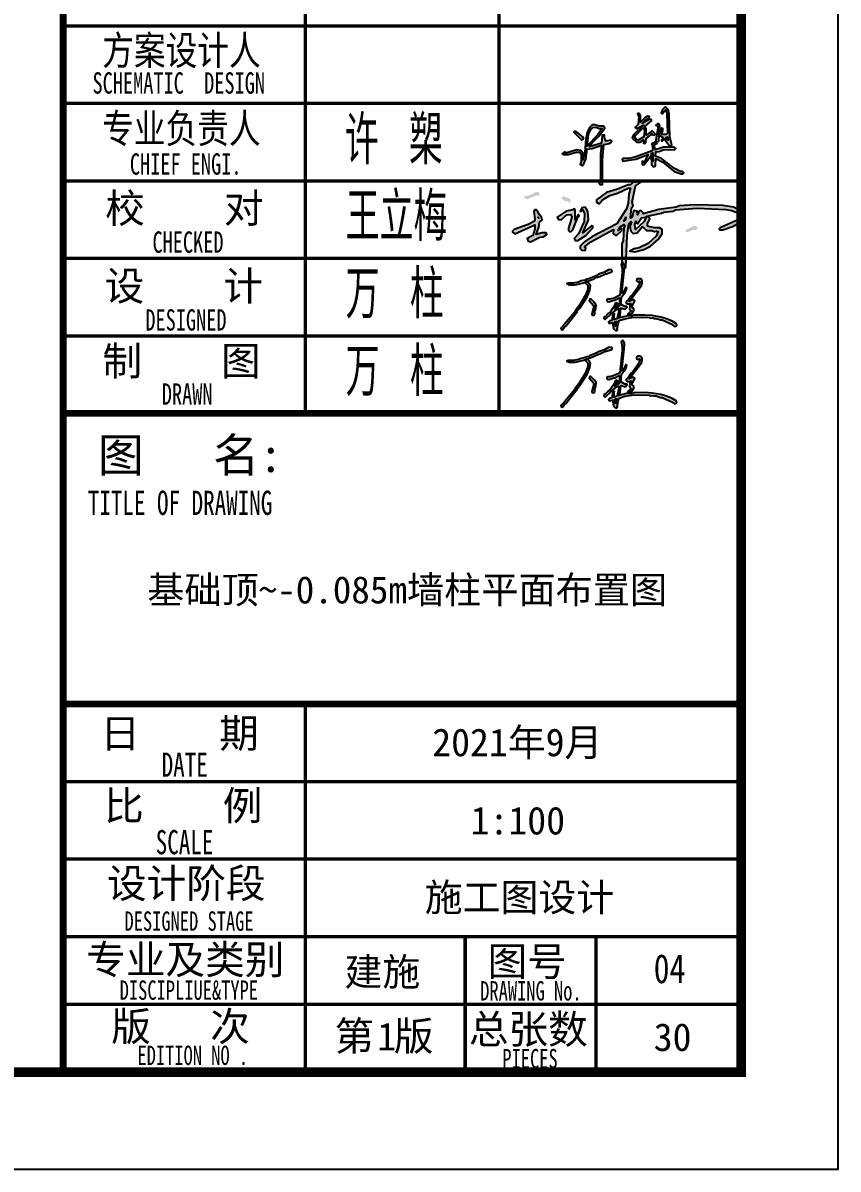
# Model space of a CAD drawing. Extents: x -1712635 to -854203, y -534641 to -21985.
# Drawn here: x -1300185 to -1291769, y -120393 to -108562 of the extents above; entities that cross this region are included whole.
import ezdxf
from ezdxf.enums import TextEntityAlignment as Align

# ---------------------------------------------------------------- set-up
doc = ezdxf.new("R2010")
doc.units = 0
doc.header["$LTSCALE"] = 1000
doc.layers.get('0').update_dxf_attribs({"linetype": 'CONTINUOUS'})
doc.layers.add('-TK', color=7, linetype='CONTINUOUS')
doc.layers.add('图签文字', color=4, linetype='CONTINUOUS')
for name, color, linetype, lineweight in [('可改文字', 6, 'CONTINUOUS', 18), ('图框', 9, 'CONTINUOUS', 18), ('图签', 147, 'CONTINUOUS', 18)]:
    doc.layers.add(name, color=color, linetype=linetype, lineweight=lineweight)
doc.styles.add('宋体', font='', dxfattribs={"height": 50})
doc.styles.add('建筑图签-1', font='simhei.ttf', dxfattribs={"width": 0.7})
doc.styles.add('建筑图签-2', font='TXT.shx', dxfattribs={"width": 0.5, "bigfont": 'HZTXT.shx'})
doc.styles.get('宋体').set_extended_font_data('SimSun')

# ---------------------------------------------------------------- blocks, each defined once
blk = doc.blocks.new('A$C6AF37BC7')
h = blk.add_hatch(color=256)
h.paths.add_polyline_path([(660, -48), (672, -48), (678, -96)], flags=16)
h.paths.add_polyline_path([(708, 144), (702, 150), (660, 126), (672, 66), (666, 36), (456, -42), (366, -60), (294, -60), (276, -72), (288, -96), (456, -72), (612, -11.99999999953434), (564, -102), (552, -114), (546, -96), (534, -102), (534, -138), (558, -144), (654, -18), (654, 6), (672, 12), (678, -30), (648, -30), (642, -54), (654, -84), (654, -138), (684, -168), (708, -156), (714, -60), (804, -107.9999999995343), (948, -227.9999999995343), (1038, -258), (1062, -258), (1074, -246), (1056, -227.9999999995343), (1032, -227.9999999995343), (954, -192), (786, -60), (708, -30), (714, 24), (756, 30), (816, 54), (954, 48), (972, 66), (948, 84), (810, 84), (702, 48), (690, 120), (726, 132), (720, 144)])
h.paths.add_polyline_path([(852, 216), (864, 216), (870, 174), (840, 198)], flags=16)
h.paths.add_polyline_path([(-312, 282), (-318, 288.0000000004657), (-336, 288.0000000004657), (-348, 276), (-246, 180), (-222, 192), (-222, 210)], flags=17)
h.paths.add_polyline_path([(546, 330), (552, 330), (564, 300), (558, 216), (486, 174), (462, 180), (438, 222)], flags=16)
h.paths.add_polyline_path([(-102, 342), (-48, 336), (-18, 324), (18, 324), (-36, 246), (-174, 96), (-156, 246), (-132, 306)], flags=16)
h.paths.add_polyline_path([(-66, 366), (-72, 372), (-108, 372), (-138, 342), (-168, 288.0000000004657), (-192, 192), (-204, 18), (-228, -77.99999999953434), (-228, 6), (-258, 42.00000000046566), (-306, 48), (-438, 12), (-456, 12), (-468, 24), (-498, 0), (-486, -11.99999999953434), (-420, -11.99999999953434), (-318, 18), (-270, 18), (-252, -6), (-252, -102), (-264, -138), (-240, -156), (-216, -132), (-192, -72), (-174, 60), (-108, 66), (12, 108), (0, 0), (0, -366), (-18, -342), (-24, -372), (-6, -396), (24, -396), (24, -77.99999999953434), (42, 120), (108, 132), (132, 144), (144, 162), (132, 174), (66, 162), (48, 210), (48, 240), (18, 240), (12, 138.0000000004657), (-144, 90), (-114, 138.0000000004657), (-24, 228), (54, 330), (36, 354.0000000004657), (-18, 354.0000000004657)])
h.paths.add_polyline_path([(756, 378), (750, 384), (732, 384), (714, 366), (732, 360), (738, 324), (714, 180), (714, 156), (726, 144), (750, 162), (762, 366)])
h.paths.add_polyline_path([(498, 516), (492, 522), (474, 516), (492, 474), (486, 378), (444, 336), (468, 324), (552, 366), (426, 246), (408, 210), (414, 192), (462, 150), (504, 150), (552, 180), (552, 138.0000000004657), (570, 132), (582, 150), (588, 198), (666, 258.0000000004657), (648, 246), (690, 240), (702, 258.0000000004657), (666, 294), (588, 240), (588, 324), (564, 348), (630, 402), (654, 426), (654, 438.0000000004657), (636, 444), (534, 390), (576, 432), (618, 456), (630, 480), (606, 486), (570, 462), (516, 408.0000000004657), (516, 492)])
h.paths.add_polyline_path([(846, 594), (840, 600), (828, 600), (798, 570.0000000004657), (780, 522), (792, 516), (840, 570.0000000004657), (852, 516), (864, 264), (840, 246), (792, 246), (786, 258.0000000004657), (804, 294), (804, 324), (786, 330), (756, 264), (756, 240), (810, 204.0000000004657), (786, 174), (792, 162), (822, 186), (888, 102), (900, 96), (918, 114), (894, 216), (882, 510), (870, 570.0000000004657)])
at = {"linetype": 'Continuous'}
for points in [[(846, 594), (840, 600), (828, 600), (798, 570.0000000004657), (780, 522), (792, 516), (840, 570.0000000004657), (852, 516), (864, 264), (840, 246), (792, 246), (786, 258.0000000004657), (804, 294), (804, 324), (786, 330), (756, 264), (756, 240), (810, 204.0000000004657), (786, 174), (792, 162), (822, 186), (888, 102), (900, 96), (918, 114), (894, 216), (882, 510), (870, 570.0000000004657), (846, 594)], [(498, 516), (492, 522), (474, 516), (492, 474), (486, 378), (444, 336), (468, 324), (552, 366), (426, 246), (408, 210), (414, 192), (462, 150), (504, 150), (552, 180), (552, 138.0000000004657), (570, 132), (582, 150), (588, 198), (666, 258.0000000004657), (648, 246), (690, 240), (702, 258.0000000004657), (666, 294), (588, 240), (588, 324), (564, 348), (630, 402), (654, 426), (654, 438.0000000004657), (636, 444), (534, 390), (576, 432), (618, 456), (630, 480), (606, 486), (570, 462), (516, 408.0000000004657), (516, 492), (498, 516)], [(-66, 366), (-72, 372), (-108, 372), (-138, 342), (-168, 288.0000000004657), (-192, 192), (-204, 18), (-228, -77.99999999953434), (-228, 6), (-258, 42.00000000046566), (-306, 48), (-438, 12), (-456, 12), (-468, 24), (-498, 0), (-486, -11.99999999953434), (-420, -11.99999999953434), (-318, 18), (-270, 18), (-252, -6), (-252, -102), (-264, -138), (-240, -156), (-216, -132), (-192, -72), (-174, 60), (-108, 66), (12, 108), (0, 0), (0, -366), (-18, -342), (-24, -372), (-6, -396), (24, -396), (24, -77.99999999953434), (42, 120), (108, 132), (132, 144), (144, 162), (132, 174), (66, 162), (48, 210), (48, 240), (18, 240), (12, 138.0000000004657), (-144, 90), (-114, 138.0000000004657), (-24, 228), (54, 330), (36, 354.0000000004657), (-18, 354.0000000004657), (-66, 366)], [(-102, 342), (-48, 336), (-18, 324), (18, 324), (-36, 246), (-174, 96), (-156, 246), (-132, 306), (-102, 342)], [(546, 330), (552, 330), (564, 300), (558, 216), (486, 174), (462, 180), (438, 222), (546, 330)], [(756, 378), (750, 384), (732, 384), (714, 366), (732, 360), (738, 324), (714, 180), (714, 156), (726, 144), (750, 162), (762, 366), (756, 378)], [(-312, 282), (-318, 288.0000000004657), (-336, 288.0000000004657), (-348, 276), (-246, 180), (-222, 192), (-222, 210), (-312, 282)], [(708, 144), (702, 150), (660, 126), (672, 66), (666, 36), (456, -42), (366, -60), (294, -60), (276, -72), (288, -96), (456, -72), (612, -11.99999999953434), (564, -102), (552, -114), (546, -96), (534, -102), (534, -138), (558, -144), (654, -18), (654, 6), (672, 12), (678, -30), (648, -30), (642, -54), (654, -84), (654, -138), (684, -168), (708, -156), (714, -60), (804, -107.9999999995343), (948, -227.9999999995343), (1038, -258), (1062, -258), (1074, -246), (1056, -227.9999999995343), (1032, -227.9999999995343), (954, -192), (786, -60), (708, -30), (714, 24), (756, 30), (816, 54), (954, 48), (972, 66), (948, 84), (810, 84), (702, 48), (690, 120), (726, 132), (720, 144), (708, 144)], [(852, 216), (864, 216), (870, 174), (840, 198), (852, 216)], [(660, -48), (672, -48), (678, -96), (660, -48)]]:
    blk.add_lwpolyline(points, dxfattribs=at)
blk = doc.blocks.new('A1')
at = {"linetype": 'Continuous'}
h = blk.add_hatch(color=0, dxfattribs=at)
h.paths.add_polyline_path([(82053.42717146059, 10194.80595655227), (82047.66717146081, 10200.5659565524), (82018.86717146006, 10189.04595655238), (81984.30717146047, 10189.04595655238), (81955.50717146066, 10160.24595655245), (81932.46717146062, 10160.24595655245), (81823.02717146021, 10114.16595655237), (81707.82717146096, 10079.60595655232), (81604.14717146032, 10004.72595655231), (81604.14717146032, 9981.685956552159), (81632.94717146014, 9964.405956552248), (81667.50717146066, 10004.72595655231), (81742.38717145962, 10050.80595655227), (81823.02717146021, 10073.84595655219), (81932.46717146062, 10125.68595655228), (81955.50717146066, 10125.68595655228), (81938.2271714604, 10062.32595655229), (81932.46717146062, 9970.16595655214), (81915.18717146036, 9912.565956552164), (81817.26717146044, 9757.045956552145), (81558.06717146025, 9624.565956552164), (81483.18717146036, 9572.72595655208), (81437.10717146029, 9526.645956552005), (81437.10717146029, 9503.605956551968), (81454.38717145962, 9486.32595655194), (81488.94717146014, 9480.56595655193), (81494.70717145992, 9509.365956551977), (81483.18717146036, 9520.88595655188), (81546.54717145977, 9572.72595655208), (81782.70717145992, 9699.445956552168), (81776.94717146014, 9659.125956552103), (81799.9871714611, 9641.845956552075), (81817.26717146044, 9641.845956552075), (81869.10717146029, 9687.92595655215), (81869.10717146029, 9705.205956552061), (81857.58717146073, 9710.965956552187), (81828.78717146092, 9687.92595655215), (81846.06717146025, 9722.48595655209), (81892.14717146032, 9751.285956552252), (81897.9071714601, 9739.765956552117), (81886.38717146055, 9710.965956552187), (81880.62717146077, 9584.245956552099), (81869.10717146029, 9549.685956551926), (81869.10717146029, 9307.765956551768), (81880.62717146077, 9296.245956551866), (81897.9071714601, 9296.245956551866), (81909.42717146059, 9307.765956551768), (81920.94717146014, 9636.085956552066), (81938.2271714604, 9757.045956552145), (81961.26717146044, 9780.085956552299), (81967.02717146021, 9774.325956552173), (81949.74717145995, 9728.245956552099), (81961.26717146044, 9682.16595655214), (81984.30717146047, 9659.125956552103), (82024.62717146077, 9664.885956552112), (82082.2271714604, 9728.245956552099), (82122.54717145977, 9687.92595655215), (82174.38717146055, 9687.92595655215), (82203.18717146036, 9676.405956552015), (82226.2271714604, 9682.16595655214), (82243.50717146066, 9676.405956552015), (82220.46717146062, 9630.325956552057), (82139.82717146096, 9555.445956552052), (82047.66717146081, 9509.365956551977), (81990.06717146025, 9497.845956552075), (81949.74717145995, 9474.805956552038), (82001.58717146073, 9469.045956552029), (82093.74717145995, 9492.08595655195), (82162.86717146006, 9526.645956552005), (82249.26717146044, 9601.52595655201), (82283.82717146096, 9659.125956552103), (82283.82717146096, 9699.445956552168), (82255.02717146021, 9716.72595655208), (82203.18717146036, 9716.72595655208), (82134.06717146025, 9734.005956551991), (82134.06717146025, 9757.045956552145), (82157.10717146029, 9808.885956552229), (82139.82717146096, 9831.92595655215), (82116.78717146092, 9820.405956552248), (82099.50717146066, 9780.085956552299), (82007.34717146051, 9699.445956552168), (82001.58717146073, 9751.285956552252), (82013.10717146029, 9785.845956552075), (82018.86717146006, 9762.805956552038), (82030.38717146055, 9757.045956552145), (82070.70717145992, 9820.405956552248), (82116.78717146092, 9826.165956552024), (82128.30717146047, 9837.685956552159), (82278.06717146025, 9866.485956552206), (82301.10717146122, 9878.005956552224), (82399.02717146021, 9889.525956552126), (82422.06717146025, 9901.045956552261), (82646.70717146085, 9918.325956552173), (82940.46717146155, 9906.805956552154), (83003.82717146096, 9895.285956552136), (83061.42717146152, 9872.245956552215), (83084.46717146155, 9849.205956552178), (83084.46717146155, 9826.165956552024), (83049.90717146103, 9791.605956552201), (82882.867171461, 9716.72595655208), (82871.34717146051, 9705.205956552061), (82877.10717146122, 9693.685956552043), (82911.66717146081, 9693.685956552043), (83021.10717146122, 9734.005956551991), (83090.22717146133, 9774.325956552173), (83124.78717146092, 9814.645956552005), (83130.5471714607, 9837.685956552159), (83119.02717146114, 9866.485956552206), (83090.22717146133, 9895.285956552136), (83021.10717146122, 9929.845956552192), (82911.66717146081, 9947.125956552103), (82617.90717146103, 9952.885956552229), (82462.38717146055, 9941.36595655221), (82427.82717146096, 9929.845956552192), (82249.26717146044, 9906.805956552154), (82087.9871714611, 9860.72595655208), (82087.9871714611, 9872.245956552215), (82064.94717146014, 9895.285956552136), (82041.9071714601, 9883.765956552117), (82030.38717146055, 9849.205956552178), (82024.62717146077, 9889.525956552126), (81995.82717146096, 9895.285956552136), (81984.30717146047, 9878.005956552224), (81978.54717145977, 9831.92595655215), (81955.50717146066, 9814.645956552005), (81967.02717146021, 9924.085956552182), (81984.30717146047, 9941.36595655221), (81972.78717146092, 9981.685956552159), (82007.34717146051, 10148.72595655243), (82059.18717146036, 10183.28595655225)])
h.paths.add_polyline_path([(81903.66717146081, 9820.405956552248), (81909.42717146059, 9826.165956552024), (81903.66717146081, 9797.365956552094), (81886.38717146055, 9785.845956552075)], flags=16)
h.paths.add_polyline_path([(81938.2271714604, 9469.045956552029), (81943.9871714611, 9474.805956552038), (81920.94717146014, 9474.805956552038), (81932.46717146062, 9463.285956551903)], flags=17)
h.paths.add_polyline_path([(82629.42717146152, 9734.005956551991), (82617.90717146103, 9739.765956552117), (82537.26717146044, 9699.445956552168), (82519.9871714611, 9676.405956552015), (82548.78717146092, 9670.645956552005), (82600.6271714617, 9693.685956552043), (82635.18717146036, 9693.685956552043), (82652.46717146062, 9716.72595655208)], flags=17)
h.paths.add_polyline_path([(81005.10717145936, 9820.405956552248), (81005.10717145936, 9826.165956552024), (81010.86717146006, 9814.645956552005)], flags=16)
h.paths.add_polyline_path([(80993.5871714598, 9895.285956552136), (80987.82717146003, 9901.045956552261), (80970.54717145977, 9901.045956552261), (80959.02717146021, 9883.765956552117), (80970.54717145977, 9808.885956552229), (80964.78717145999, 9785.845956552075), (80901.42717145965, 9751.285956552252), (80757.42717145965, 9699.445956552168), (80740.1471714594, 9682.16595655214), (80740.1471714594, 9670.645956552005), (80763.18717145943, 9653.36595655221), (80970.54717145977, 9745.525956552126), (80970.54717145977, 9705.205956552061), (80947.50717145973, 9636.085956552066), (80889.90717145917, 9607.285956552136), (80901.42717145965, 9578.485956551856), (80924.46717145969, 9572.72595655208), (81022.38717145962, 9618.805956552038), (81056.94717146014, 9624.565956552164), (81091.50717145973, 9647.605956551968), (81085.74717145995, 9664.885956552112), (81045.42717145965, 9664.885956552112), (80982.06717145932, 9647.605956551968), (81010.86717146006, 9722.48595655209), (81016.62717145984, 9774.325956552173), (81045.42717145965, 9797.365956552094), (81039.66717145988, 9826.165956552024), (81016.62717145984, 9849.205956552178)])
h.paths.add_polyline_path([(81385.26717146044, 9906.805956552154), (81379.50717146066, 9912.565956552164), (81362.22717145947, 9901.045956552261), (81293.10717145936, 9889.525956552126), (81200.94717146014, 9826.165956552024), (81212.46717146062, 9803.125956552103), (81241.26717146044, 9797.365956552094), (81281.5871714598, 9837.685956552159), (81304.62717145984, 9849.205956552178), (81339.18717146036, 9854.96595655207), (81350.70717145992, 9826.165956552024), (81316.14717146032, 9710.965956552187), (81316.14717146032, 9687.92595655215), (81327.66717146081, 9676.405956552015), (81344.94717146014, 9676.405956552015), (81362.22717145947, 9693.685956552043), (81414.06717146025, 9826.165956552024), (81425.5871714598, 9837.685956552159), (81419.82717146003, 9854.96595655207), (81385.26717146044, 9797.365956552094)])
h.paths.add_polyline_path([(81494.70717145992, 9924.085956552182), (81488.94717146014, 9929.845956552192), (81454.38717145962, 9924.085956552182), (81437.10717146029, 9889.525956552126), (81448.62717145984, 9883.765956552117), (81465.9071714601, 9901.045956552261), (81483.18717146036, 9860.72595655208), (81477.42717145965, 9780.085956552299), (81419.82717146003, 9653.36595655221), (81373.74717145995, 9607.285956552136), (81385.26717146044, 9584.245956552099), (81414.06717146025, 9584.245956552099), (81494.70717145992, 9636.085956552066), (81569.5871714598, 9716.72595655208), (81569.5871714598, 9734.005956551991), (81558.06717146025, 9739.765956552117), (81465.9071714601, 9664.885956552112), (81523.50717146066, 9797.365956552094), (81517.74717145995, 9883.765956552117)])
h.paths.add_polyline_path([(81275.82717146003, 10039.28595655214), (81270.06717146025, 10045.04595655226), (81247.02717146021, 10027.76595655235), (81247.02717146021, 10016.24595655221), (81275.82717146003, 9993.205956552294), (81310.38717145962, 9987.445956552285), (81333.42717145965, 9970.16595655214), (81339.18717146036, 10010.48595655221)])
h.paths.add_polyline_path([(81010.86717146006, 10079.60595655232), (81005.10717145936, 10085.36595655233), (80982.06717145932, 10085.36595655233), (80895.66717145988, 10045.04595655226), (80866.86717146006, 10045.04595655226), (80855.34717146051, 10027.76595655235), (80889.90717145917, 10010.48595655221), (80993.5871714598, 10050.80595655227), (81005.10717145936, 10045.04595655226), (81022.38717145962, 10056.5659565524)])
h = blk.add_hatch(color=256, dxfattribs=at)
h.paths.add_polyline_path([(81517.11580528785, 9155.161391416972), (81514.11580528785, 9158.161391416972), (81505.11580528785, 9158.161391416972), (81493.11580528785, 9143.161391416972), (81517.11580528785, 9119.161391416972), (81517.11580528785, 9083.161391416972), (81493.11580528785, 9020.161391416972), (81433.11580528785, 8921.161391416972), (81385.11580528785, 8858.161391416972), (81379.11580528785, 8843.161391416972), (81277.11580528785, 8720.161391416972), (81238.11580528785, 8681.161391416972), (81247.11580528785, 8663.161391416972), (81256.11580528785, 8663.161391416972), (81271.11580528785, 8687.161391416972), (81289.11580528785, 8702.161391416972), (81406.11580528785, 8849.161391416972), (81409.11580528785, 8861.161391416972), (81433.11580528785, 8888.161391416972), (81508.11580528785, 9005.161391416972), (81538.11580528785, 9074.161391416972), (81544.11580528785, 9116.161391416972), (81535.11580528785, 9140.161391416972)])
h.paths.add_polyline_path([(81760.11580528785, 9281.161391416972), (81757.11580528785, 9284.161391416972), (81730.11580528785, 9281.161391416972), (81688.11580528785, 9257.161391416972), (81628.11580528785, 9236.161391416972), (81604.11580528785, 9221.161391416972), (81532.11580528785, 9194.161391416972), (81526.11580528785, 9188.161391416972), (81505.11580528785, 9185.161391416972), (81490.11580528785, 9176.161391416972), (81448.11580528785, 9167.161391416972), (81421.11580528785, 9155.161391416972), (81364.11580528785, 9146.161391416972), (81313.11580528785, 9146.161391416972), (81298.11580528785, 9140.161391416972), (81322.11580528785, 9128.161391416972), (81385.11580528785, 9128.161391416972), (81475.11580528785, 9149.161391416972), (81505.11580528785, 9164.161391416972), (81523.11580528785, 9167.161391416972), (81583.11580528785, 9191.161391416972), (81601.11580528785, 9203.161391416972), (81640.11580528785, 9215.161391416972), (81697.11580528785, 9242.161391416972), (81709.11580528785, 9242.161391416972), (81763.11580528785, 9260.161391416972), (81769.11580528785, 9269.161391416972)])
h.paths.add_polyline_path([(81550.11580528785, 8978.161391416972), (81547.11580528785, 8981.161391416972), (81538.11580528785, 8981.161391416972), (81529.11580528785, 8966.161391416972), (81574.11580528785, 8915.161391416972), (81577.11580528785, 8903.161391416972), (81556.11580528785, 8828.161391416972), (81562.11580528785, 8816.161391416972), (81577.11580528785, 8813.161391416972), (81589.11580528785, 8828.161391416972), (81589.11580528785, 8855.161391416972), (81598.11580528785, 8876.161391416972), (81601.11580528785, 8918.161391416972), (81586.11580528785, 8945.161391416972)])
h.paths.add_polyline_path([(81883.11580528785, 9350.161391416972), (81880.11580528785, 9353.161391416972), (81874.11580528785, 9353.161391416972), (81862.11580528785, 9341.161391416972), (81871.11580528785, 9296.161391416972), (81871.11580528785, 9251.161391416972), (81847.11580528785, 9020.161391416972), (81787.11580528785, 8990.161391416972), (81745.11580528785, 8978.161391416972), (81721.11580528785, 8978.161391416972), (81712.11580528785, 8969.161391416972), (81715.11580528785, 8954.161391416972), (81733.11580528785, 8951.161391416972), (81784.11580528785, 8969.161391416972), (81796.11580528785, 8969.161391416972), (81841.11580528785, 8993.161391416972), (81844.11580528785, 8957.161391416972), (81838.11580528785, 8906.161391416972), (81808.11580528785, 8891.161391416972), (81796.11580528785, 8879.161391416972), (81823.11580528785, 8927.161391416972), (81823.11580528785, 8936.161391416972), (81817.11580528785, 8942.161391416972), (81799.11580528785, 8933.161391416972), (81784.11580528785, 8900.161391416972), (81742.11580528785, 8840.161391416972), (81727.11580528785, 8831.161391416972), (81694.11580528785, 8798.161391416972), (81685.11580528785, 8795.161391416972), (81682.11580528785, 8780.161391416972), (81694.11580528785, 8768.161391416972), (81760.11580528785, 8831.161391416972), (81817.11580528785, 8873.161391416972), (81832.11580528785, 8882.161391416972), (81835.11580528785, 8855.161391416972), (81823.11580528785, 8801.161391416972), (81823.11580528785, 8780.161391416972), (81793.11580528785, 8768.161391416972), (81787.11580528785, 8771.161391416972), (81787.11580528785, 8819.161391416972), (81793.11580528785, 8828.161391416972), (81781.11580528785, 8834.161391416972), (81775.11580528785, 8828.161391416972), (81769.11580528785, 8780.161391416972), (81772.11580528785, 8765.161391416972), (81739.11580528785, 8753.161391416972), (81730.11580528785, 8744.161391416972), (81736.11580528785, 8729.161391416972), (81772.11580528785, 8738.161391416972), (81781.11580528785, 8681.161391416972), (81787.11580528785, 8669.161391416972), (81805.11580528785, 8654.161391416972), (81823.11580528785, 8663.161391416972), (81820.11580528785, 8669.161391416972), (81829.11580528785, 8726.161391416972), (81841.11580528785, 8759.161391416972), (81898.11580528785, 8777.161391416972), (81970.11580528785, 8789.161391416972), (82117.11580528785, 8792.161391416972), (82153.11580528785, 8789.161391416972), (82168.11580528785, 8783.161391416972), (82189.11580528785, 8786.161391416972), (82198.11580528785, 8780.161391416972), (82222.11580528785, 8780.161391416972), (82267.11580528785, 8765.161391416972), (82285.11580528785, 8765.161391416972), (82390.11580528785, 8717.161391416972), (82411.11580528785, 8699.161391416972), (82426.11580528785, 8702.161391416972), (82435.11580528785, 8714.161391416972), (82429.11580528785, 8729.161391416972), (82387.11580528785, 8753.161391416972), (82327.11580528785, 8777.161391416972), (82270.11580528785, 8795.161391416972), (82180.11580528785, 8810.161391416972), (82105.11580528785, 8816.161391416972), (81994.11580528785, 8813.161391416972), (81970.11580528785, 8807.161391416972), (81916.11580528785, 8804.161391416972), (81841.11580528785, 8786.161391416972), (81850.11580528785, 8816.161391416972), (81856.11580528785, 8885.161391416972), (81865.11580528785, 8888.161391416972), (81901.11580528785, 8876.161391416972), (81922.11580528785, 8897.161391416972), (81916.11580528785, 8903.161391416972), (81898.11580528785, 8903.161391416972), (81871.11580528785, 8918.161391416972), (81859.11580528785, 8918.161391416972), (81862.11580528785, 8981.161391416972), (81868.11580528785, 9008.161391416972), (81901.11580528785, 9047.161391416972), (81913.11580528785, 9071.161391416972), (81919.11580528785, 9098.161391416972), (81907.11580528785, 9104.161391416972), (81883.11580528785, 9053.161391416972), (81868.11580528785, 9041.161391416972), (81895.11580528785, 9302.161391416972), (81895.11580528785, 9323.161391416972)])
h.paths.add_polyline_path([(82057.11580528785, 9188.161391416972), (82054.11580528785, 9191.161391416972), (82030.11580528785, 9191.161391416972), (82021.11580528785, 9185.161391416972), (82018.11580528785, 9170.161391416972), (82024.11580528785, 9161.161391416972), (82036.11580528785, 9155.161391416972), (82048.11580528785, 9164.161391416972), (82054.11580528785, 9155.161391416972), (82051.11580528785, 9140.161391416972), (82030.11580528785, 9098.161391416972), (81973.11580528785, 9020.161391416972), (81961.11580528785, 9011.161391416972), (81937.11580528785, 8975.161391416972), (81913.11580528785, 8951.161391416972), (81913.11580528785, 8939.161391416972), (81925.11580528785, 8930.161391416972), (81949.11580528785, 8930.161391416972), (81961.11580528785, 8936.161391416972), (81949.11580528785, 8912.161391416972), (81946.11580528785, 8879.161391416972), (81961.11580528785, 8861.161391416972), (81958.11580528785, 8852.161391416972), (81928.11580528785, 8825.161391416972), (81934.11580528785, 8813.161391416972), (81973.11580528785, 8834.161391416972), (81991.11580528785, 8861.161391416972), (81991.11580528785, 8882.161391416972), (81973.11580528785, 8894.161391416972), (81973.11580528785, 8906.161391416972), (82003.11580528785, 8963.161391416972), (81988.11580528785, 8975.161391416972), (81943.11580528785, 8957.161391416972), (82069.11580528785, 9122.161391416972), (82078.11580528785, 9146.161391416972), (82078.11580528785, 9167.161391416972), (82063.11580528785, 9188.161391416972)], flags=17)
h = blk.add_hatch(color=256, dxfattribs=at)
h.paths.add_polyline_path([(81517.11580528785, 8355.161391416972), (81514.11580528785, 8358.161391416972), (81505.11580528785, 8358.161391416972), (81493.11580528785, 8343.161391416972), (81517.11580528785, 8319.161391416972), (81517.11580528785, 8283.161391416972), (81493.11580528785, 8220.161391416972), (81433.11580528785, 8121.161391416972), (81385.11580528785, 8058.161391416972), (81379.11580528785, 8043.161391416972), (81277.11580528785, 7920.161391416972), (81238.11580528785, 7881.161391416972), (81247.11580528785, 7863.161391416972), (81256.11580528785, 7863.161391416972), (81271.11580528785, 7887.161391416972), (81289.11580528785, 7902.161391416972), (81406.11580528785, 8049.161391416972), (81409.11580528785, 8061.161391416972), (81433.11580528785, 8088.161391416972), (81508.11580528785, 8205.161391416972), (81538.11580528785, 8274.161391416972), (81544.11580528785, 8316.161391416972), (81535.11580528785, 8340.161391416972)])
h.paths.add_polyline_path([(81760.11580528785, 8481.161391416972), (81757.11580528785, 8484.161391416972), (81730.11580528785, 8481.161391416972), (81688.11580528785, 8457.161391416972), (81628.11580528785, 8436.161391416972), (81604.11580528785, 8421.161391416972), (81532.11580528785, 8394.161391416972), (81526.11580528785, 8388.161391416972), (81505.11580528785, 8385.161391416972), (81490.11580528785, 8376.161391416972), (81448.11580528785, 8367.161391416972), (81421.11580528785, 8355.161391416972), (81364.11580528785, 8346.161391416972), (81313.11580528785, 8346.161391416972), (81298.11580528785, 8340.161391416972), (81322.11580528785, 8328.161391416972), (81385.11580528785, 8328.161391416972), (81475.11580528785, 8349.161391416972), (81505.11580528785, 8364.161391416972), (81523.11580528785, 8367.161391416972), (81583.11580528785, 8391.161391416972), (81601.11580528785, 8403.161391416972), (81640.11580528785, 8415.161391416972), (81697.11580528785, 8442.161391416972), (81709.11580528785, 8442.161391416972), (81763.11580528785, 8460.161391416972), (81769.11580528785, 8469.161391416972)])
h.paths.add_polyline_path([(81550.11580528785, 8178.161391416972), (81547.11580528785, 8181.161391416972), (81538.11580528785, 8181.161391416972), (81529.11580528785, 8166.161391416972), (81574.11580528785, 8115.161391416972), (81577.11580528785, 8103.161391416972), (81556.11580528785, 8028.161391416972), (81562.11580528785, 8016.161391416972), (81577.11580528785, 8013.161391416972), (81589.11580528785, 8028.161391416972), (81589.11580528785, 8055.161391416972), (81598.11580528785, 8076.161391416972), (81601.11580528785, 8118.161391416972), (81586.11580528785, 8145.161391416972)])
h.paths.add_polyline_path([(81883.11580528785, 8550.161391416972), (81880.11580528785, 8553.161391416972), (81874.11580528785, 8553.161391416972), (81862.11580528785, 8541.161391416972), (81871.11580528785, 8496.161391416972), (81871.11580528785, 8451.161391416972), (81847.11580528785, 8220.161391416972), (81787.11580528785, 8190.161391416972), (81745.11580528785, 8178.161391416972), (81721.11580528785, 8178.161391416972), (81712.11580528785, 8169.161391416972), (81715.11580528785, 8154.161391416972), (81733.11580528785, 8151.161391416972), (81784.11580528785, 8169.161391416972), (81796.11580528785, 8169.161391416972), (81841.11580528785, 8193.161391416972), (81844.11580528785, 8157.161391416972), (81838.11580528785, 8106.161391416972), (81808.11580528785, 8091.161391416972), (81796.11580528785, 8079.161391416972), (81823.11580528785, 8127.161391416972), (81823.11580528785, 8136.161391416972), (81817.11580528785, 8142.161391416972), (81799.11580528785, 8133.161391416972), (81784.11580528785, 8100.161391416972), (81742.11580528785, 8040.161391416972), (81727.11580528785, 8031.161391416972), (81694.11580528785, 7998.161391416972), (81685.11580528785, 7995.161391416972), (81682.11580528785, 7980.161391416972), (81694.11580528785, 7968.161391416972), (81760.11580528785, 8031.161391416972), (81817.11580528785, 8073.161391416972), (81832.11580528785, 8082.161391416972), (81835.11580528785, 8055.161391416972), (81823.11580528785, 8001.161391416972), (81823.11580528785, 7980.161391416972), (81793.11580528785, 7968.161391416972), (81787.11580528785, 7971.161391416972), (81787.11580528785, 8019.161391416972), (81793.11580528785, 8028.161391416972), (81781.11580528785, 8034.161391416972), (81775.11580528785, 8028.161391416972), (81769.11580528785, 7980.161391416972), (81772.11580528785, 7965.161391416972), (81739.11580528785, 7953.161391416972), (81730.11580528785, 7944.161391416972), (81736.11580528785, 7929.161391416972), (81772.11580528785, 7938.161391416972), (81781.11580528785, 7881.161391416972), (81787.11580528785, 7869.161391416972), (81805.11580528785, 7854.161391416972), (81823.11580528785, 7863.161391416972), (81820.11580528785, 7869.161391416972), (81829.11580528785, 7926.161391416972), (81841.11580528785, 7959.161391416972), (81898.11580528785, 7977.161391416972), (81970.11580528785, 7989.161391416972), (82117.11580528785, 7992.161391416972), (82153.11580528785, 7989.161391416972), (82168.11580528785, 7983.161391416972), (82189.11580528785, 7986.161391416972), (82198.11580528785, 7980.161391416972), (82222.11580528785, 7980.161391416972), (82267.11580528785, 7965.161391416972), (82285.11580528785, 7965.161391416972), (82390.11580528785, 7917.161391416972), (82411.11580528785, 7899.161391416972), (82426.11580528785, 7902.161391416972), (82435.11580528785, 7914.161391416972), (82429.11580528785, 7929.161391416972), (82387.11580528785, 7953.161391416972), (82327.11580528785, 7977.161391416972), (82270.11580528785, 7995.161391416972), (82180.11580528785, 8010.161391416972), (82105.11580528785, 8016.161391416972), (81994.11580528785, 8013.161391416972), (81970.11580528785, 8007.161391416972), (81916.11580528785, 8004.161391416972), (81841.11580528785, 7986.161391416972), (81850.11580528785, 8016.161391416972), (81856.11580528785, 8085.161391416972), (81865.11580528785, 8088.161391416972), (81901.11580528785, 8076.161391416972), (81922.11580528785, 8097.161391416972), (81916.11580528785, 8103.161391416972), (81898.11580528785, 8103.161391416972), (81871.11580528785, 8118.161391416972), (81859.11580528785, 8118.161391416972), (81862.11580528785, 8181.161391416972), (81868.11580528785, 8208.161391416972), (81901.11580528785, 8247.161391416972), (81913.11580528785, 8271.161391416972), (81919.11580528785, 8298.161391416972), (81907.11580528785, 8304.161391416972), (81883.11580528785, 8253.161391416972), (81868.11580528785, 8241.161391416972), (81895.11580528785, 8502.161391416972), (81895.11580528785, 8523.161391416972)])
h.paths.add_polyline_path([(82057.11580528785, 8388.161391416972), (82054.11580528785, 8391.161391416972), (82030.11580528785, 8391.161391416972), (82021.11580528785, 8385.161391416972), (82018.11580528785, 8370.161391416972), (82024.11580528785, 8361.161391416972), (82036.11580528785, 8355.161391416972), (82048.11580528785, 8364.161391416972), (82054.11580528785, 8355.161391416972), (82051.11580528785, 8340.161391416972), (82030.11580528785, 8298.161391416972), (81973.11580528785, 8220.161391416972), (81961.11580528785, 8211.161391416972), (81937.11580528785, 8175.161391416972), (81913.11580528785, 8151.161391416972), (81913.11580528785, 8139.161391416972), (81925.11580528785, 8130.161391416972), (81949.11580528785, 8130.161391416972), (81961.11580528785, 8136.161391416972), (81949.11580528785, 8112.161391416972), (81946.11580528785, 8079.161391416972), (81961.11580528785, 8061.161391416972), (81958.11580528785, 8052.161391416972), (81928.11580528785, 8025.161391416972), (81934.11580528785, 8013.161391416972), (81973.11580528785, 8034.161391416972), (81991.11580528785, 8061.161391416972), (81991.11580528785, 8082.161391416972), (81973.11580528785, 8094.161391416972), (81973.11580528785, 8106.161391416972), (82003.11580528785, 8163.161391416972), (81988.11580528785, 8175.161391416972), (81943.11580528785, 8157.161391416972), (82069.11580528785, 8322.161391416972), (82078.11580528785, 8346.161391416972), (82078.11580528785, 8367.161391416972), (82063.11580528785, 8388.161391416972)], flags=17)
blk.add_lwpolyline([(0, 59400), (0, 0), (84100, 0), (84100, 59400)], close=True)
at = {"const_width": 100}
blk.add_lwpolyline([(2500, 58400), (2500, 1000), (83100, 1000), (83100, 58400)], close=True, dxfattribs=at)
at = {"color": 0, "linetype": 'Continuous'}
for points in [[(82053.42717146059, 10194.80595655227), (82047.66717146081, 10200.5659565524), (82018.86717146006, 10189.04595655238), (81984.30717146047, 10189.04595655238), (81955.50717146066, 10160.24595655245), (81932.46717146062, 10160.24595655245), (81823.02717146021, 10114.16595655237), (81707.82717146096, 10079.60595655232), (81604.14717146032, 10004.72595655231), (81604.14717146032, 9981.685956552159), (81632.94717146014, 9964.405956552248), (81667.50717146066, 10004.72595655231), (81742.38717145962, 10050.80595655227), (81823.02717146021, 10073.84595655219), (81932.46717146062, 10125.68595655228), (81955.50717146066, 10125.68595655228), (81938.2271714604, 10062.32595655229), (81932.46717146062, 9970.16595655214), (81915.18717146036, 9912.565956552164), (81817.26717146044, 9757.045956552145), (81558.06717146025, 9624.565956552164), (81483.18717146036, 9572.72595655208), (81437.10717146029, 9526.645956552005), (81437.10717146029, 9503.605956551968), (81454.38717145962, 9486.32595655194), (81488.94717146014, 9480.56595655193), (81494.70717145992, 9509.365956551977), (81483.18717146036, 9520.88595655188), (81546.54717145977, 9572.72595655208), (81782.70717145992, 9699.445956552168), (81776.94717146014, 9659.125956552103), (81799.9871714611, 9641.845956552075), (81817.26717146044, 9641.845956552075), (81869.10717146029, 9687.92595655215), (81869.10717146029, 9705.205956552061), (81857.58717146073, 9710.965956552187), (81828.78717146092, 9687.92595655215), (81846.06717146025, 9722.48595655209), (81892.14717146032, 9751.285956552252), (81897.9071714601, 9739.765956552117), (81886.38717146055, 9710.965956552187), (81880.62717146077, 9584.245956552099), (81869.10717146029, 9549.685956551926), (81869.10717146029, 9307.765956551768), (81880.62717146077, 9296.245956551866), (81897.9071714601, 9296.245956551866), (81909.42717146059, 9307.765956551768), (81920.94717146014, 9636.085956552066), (81938.2271714604, 9757.045956552145), (81961.26717146044, 9780.085956552299), (81967.02717146021, 9774.325956552173), (81949.74717145995, 9728.245956552099), (81961.26717146044, 9682.16595655214), (81984.30717146047, 9659.125956552103), (82024.62717146077, 9664.885956552112), (82082.2271714604, 9728.245956552099), (82122.54717145977, 9687.92595655215), (82174.38717146055, 9687.92595655215), (82203.18717146036, 9676.405956552015), (82226.2271714604, 9682.16595655214), (82243.50717146066, 9676.405956552015), (82220.46717146062, 9630.325956552057), (82139.82717146096, 9555.445956552052), (82047.66717146081, 9509.365956551977), (81990.06717146025, 9497.845956552075), (81949.74717145995, 9474.805956552038), (82001.58717146073, 9469.045956552029), (82093.74717145995, 9492.08595655195), (82162.86717146006, 9526.645956552005), (82249.26717146044, 9601.52595655201), (82283.82717146096, 9659.125956552103), (82283.82717146096, 9699.445956552168), (82255.02717146021, 9716.72595655208), (82203.18717146036, 9716.72595655208), (82134.06717146025, 9734.005956551991), (82134.06717146025, 9757.045956552145), (82157.10717146029, 9808.885956552229), (82139.82717146096, 9831.92595655215), (82116.78717146092, 9820.405956552248), (82099.50717146066, 9780.085956552299), (82007.34717146051, 9699.445956552168), (82001.58717146073, 9751.285956552252), (82013.10717146029, 9785.845956552075), (82018.86717146006, 9762.805956552038), (82030.38717146055, 9757.045956552145), (82070.70717145992, 9820.405956552248), (82116.78717146092, 9826.165956552024), (82128.30717146047, 9837.685956552159), (82278.06717146025, 9866.485956552206), (82301.10717146122, 9878.005956552224), (82399.02717146021, 9889.525956552126), (82422.06717146025, 9901.045956552261), (82646.70717146085, 9918.325956552173), (82940.46717146155, 9906.805956552154), (83003.82717146096, 9895.285956552136), (83061.42717146152, 9872.245956552215), (83084.46717146155, 9849.205956552178), (83084.46717146155, 9826.165956552024), (83049.90717146103, 9791.605956552201), (82882.867171461, 9716.72595655208), (82871.34717146051, 9705.205956552061), (82877.10717146122, 9693.685956552043), (82911.66717146081, 9693.685956552043), (83021.10717146122, 9734.005956551991), (83090.22717146133, 9774.325956552173), (83124.78717146092, 9814.645956552005), (83130.5471714607, 9837.685956552159), (83119.02717146114, 9866.485956552206), (83090.22717146133, 9895.285956552136), (83021.10717146122, 9929.845956552192), (82911.66717146081, 9947.125956552103), (82617.90717146103, 9952.885956552229), (82462.38717146055, 9941.36595655221), (82427.82717146096, 9929.845956552192), (82249.26717146044, 9906.805956552154), (82087.9871714611, 9860.72595655208), (82087.9871714611, 9872.245956552215), (82064.94717146014, 9895.285956552136), (82041.9071714601, 9883.765956552117), (82030.38717146055, 9849.205956552178), (82024.62717146077, 9889.525956552126), (81995.82717146096, 9895.285956552136), (81984.30717146047, 9878.005956552224), (81978.54717145977, 9831.92595655215), (81955.50717146066, 9814.645956552005), (81967.02717146021, 9924.085956552182), (81984.30717146047, 9941.36595655221), (81972.78717146092, 9981.685956552159), (82007.34717146051, 10148.72595655243), (82059.18717146036, 10183.28595655225), (82053.42717146059, 10194.80595655227)], [(80993.5871714598, 9895.285956552136), (80987.82717146003, 9901.045956552261), (80970.54717145977, 9901.045956552261), (80959.02717146021, 9883.765956552117), (80970.54717145977, 9808.885956552229), (80964.78717145999, 9785.845956552075), (80901.42717145965, 9751.285956552252), (80757.42717145965, 9699.445956552168), (80740.1471714594, 9682.16595655214), (80740.1471714594, 9670.645956552005), (80763.18717145943, 9653.36595655221), (80970.54717145977, 9745.525956552126), (80970.54717145977, 9705.205956552061), (80947.50717145973, 9636.085956552066), (80889.90717145917, 9607.285956552136), (80901.42717145965, 9578.485956551856), (80924.46717145969, 9572.72595655208), (81022.38717145962, 9618.805956552038), (81056.94717146014, 9624.565956552164), (81091.50717145973, 9647.605956551968), (81085.74717145995, 9664.885956552112), (81045.42717145965, 9664.885956552112), (80982.06717145932, 9647.605956551968), (81010.86717146006, 9722.48595655209), (81016.62717145984, 9774.325956552173), (81045.42717145965, 9797.365956552094), (81039.66717145988, 9826.165956552024), (81016.62717145984, 9849.205956552178), (80993.5871714598, 9895.285956552136)], [(81005.10717145936, 9820.405956552248), (81005.10717145936, 9826.165956552024), (81010.86717146006, 9814.645956552005), (81005.10717145936, 9820.405956552248)], [(81385.26717146044, 9906.805956552154), (81379.50717146066, 9912.565956552164), (81362.22717145947, 9901.045956552261), (81293.10717145936, 9889.525956552126), (81200.94717146014, 9826.165956552024), (81212.46717146062, 9803.125956552103), (81241.26717146044, 9797.365956552094), (81281.5871714598, 9837.685956552159), (81304.62717145984, 9849.205956552178), (81339.18717146036, 9854.96595655207), (81350.70717145992, 9826.165956552024), (81316.14717146032, 9710.965956552187), (81316.14717146032, 9687.92595655215), (81327.66717146081, 9676.405956552015), (81344.94717146014, 9676.405956552015), (81362.22717145947, 9693.685956552043), (81414.06717146025, 9826.165956552024), (81425.5871714598, 9837.685956552159), (81419.82717146003, 9854.96595655207), (81385.26717146044, 9797.365956552094), (81385.26717146044, 9906.805956552154)], [(81494.70717145992, 9924.085956552182), (81488.94717146014, 9929.845956552192), (81454.38717145962, 9924.085956552182), (81437.10717146029, 9889.525956552126), (81448.62717145984, 9883.765956552117), (81465.9071714601, 9901.045956552261), (81483.18717146036, 9860.72595655208), (81477.42717145965, 9780.085956552299), (81419.82717146003, 9653.36595655221), (81373.74717145995, 9607.285956552136), (81385.26717146044, 9584.245956552099), (81414.06717146025, 9584.245956552099), (81494.70717145992, 9636.085956552066), (81569.5871714598, 9716.72595655208), (81569.5871714598, 9734.005956551991), (81558.06717146025, 9739.765956552117), (81465.9071714601, 9664.885956552112), (81523.50717146066, 9797.365956552094), (81517.74717145995, 9883.765956552117), (81494.70717145992, 9924.085956552182)], [(81903.66717146081, 9820.405956552248), (81909.42717146059, 9826.165956552024), (81903.66717146081, 9797.365956552094), (81886.38717146055, 9785.845956552075), (81903.66717146081, 9820.405956552248)]]:
    blk.add_lwpolyline(points, dxfattribs=at)
at = {"linetype": 'Continuous'}
for points in [[(81883.11580528785, 9350.161391416972), (81880.11580528785, 9353.161391416972), (81874.11580528785, 9353.161391416972), (81862.11580528785, 9341.161391416972), (81871.11580528785, 9296.161391416972), (81871.11580528785, 9251.161391416972), (81847.11580528785, 9020.161391416972), (81787.11580528785, 8990.161391416972), (81745.11580528785, 8978.161391416972), (81721.11580528785, 8978.161391416972), (81712.11580528785, 8969.161391416972), (81715.11580528785, 8954.161391416972), (81733.11580528785, 8951.161391416972), (81784.11580528785, 8969.161391416972), (81796.11580528785, 8969.161391416972), (81841.11580528785, 8993.161391416972), (81844.11580528785, 8957.161391416972), (81838.11580528785, 8906.161391416972), (81808.11580528785, 8891.161391416972), (81796.11580528785, 8879.161391416972), (81823.11580528785, 8927.161391416972), (81823.11580528785, 8936.161391416972), (81817.11580528785, 8942.161391416972), (81799.11580528785, 8933.161391416972), (81784.11580528785, 8900.161391416972), (81742.11580528785, 8840.161391416972), (81727.11580528785, 8831.161391416972), (81694.11580528785, 8798.161391416972), (81685.11580528785, 8795.161391416972), (81682.11580528785, 8780.161391416972), (81694.11580528785, 8768.161391416972), (81760.11580528785, 8831.161391416972), (81817.11580528785, 8873.161391416972), (81832.11580528785, 8882.161391416972), (81835.11580528785, 8855.161391416972), (81823.11580528785, 8801.161391416972), (81823.11580528785, 8780.161391416972), (81793.11580528785, 8768.161391416972), (81787.11580528785, 8771.161391416972), (81787.11580528785, 8819.161391416972), (81793.11580528785, 8828.161391416972), (81781.11580528785, 8834.161391416972), (81775.11580528785, 8828.161391416972), (81769.11580528785, 8780.161391416972), (81772.11580528785, 8765.161391416972), (81739.11580528785, 8753.161391416972), (81730.11580528785, 8744.161391416972), (81736.11580528785, 8729.161391416972), (81772.11580528785, 8738.161391416972), (81781.11580528785, 8681.161391416972), (81787.11580528785, 8669.161391416972), (81805.11580528785, 8654.161391416972), (81823.11580528785, 8663.161391416972), (81820.11580528785, 8669.161391416972), (81829.11580528785, 8726.161391416972), (81841.11580528785, 8759.161391416972), (81898.11580528785, 8777.161391416972), (81970.11580528785, 8789.161391416972), (82117.11580528785, 8792.161391416972), (82153.11580528785, 8789.161391416972), (82168.11580528785, 8783.161391416972), (82189.11580528785, 8786.161391416972), (82198.11580528785, 8780.161391416972), (82222.11580528785, 8780.161391416972), (82267.11580528785, 8765.161391416972), (82285.11580528785, 8765.161391416972), (82390.11580528785, 8717.161391416972), (82411.11580528785, 8699.161391416972), (82426.11580528785, 8702.161391416972), (82435.11580528785, 8714.161391416972), (82429.11580528785, 8729.161391416972), (82387.11580528785, 8753.161391416972), (82327.11580528785, 8777.161391416972), (82270.11580528785, 8795.161391416972), (82180.11580528785, 8810.161391416972), (82105.11580528785, 8816.161391416972), (81994.11580528785, 8813.161391416972), (81970.11580528785, 8807.161391416972), (81916.11580528785, 8804.161391416972), (81841.11580528785, 8786.161391416972), (81850.11580528785, 8816.161391416972), (81856.11580528785, 8885.161391416972), (81865.11580528785, 8888.161391416972), (81901.11580528785, 8876.161391416972), (81922.11580528785, 8897.161391416972), (81916.11580528785, 8903.161391416972), (81898.11580528785, 8903.161391416972), (81871.11580528785, 8918.161391416972), (81859.11580528785, 8918.161391416972), (81862.11580528785, 8981.161391416972), (81868.11580528785, 9008.161391416972), (81901.11580528785, 9047.161391416972), (81913.11580528785, 9071.161391416972), (81919.11580528785, 9098.161391416972), (81907.11580528785, 9104.161391416972), (81883.11580528785, 9053.161391416972), (81868.11580528785, 9041.161391416972), (81895.11580528785, 9302.161391416972), (81895.11580528785, 9323.161391416972), (81883.11580528785, 9350.161391416972)], [(81760.11580528785, 9281.161391416972), (81757.11580528785, 9284.161391416972), (81730.11580528785, 9281.161391416972), (81688.11580528785, 9257.161391416972), (81628.11580528785, 9236.161391416972), (81604.11580528785, 9221.161391416972), (81532.11580528785, 9194.161391416972), (81526.11580528785, 9188.161391416972), (81505.11580528785, 9185.161391416972), (81490.11580528785, 9176.161391416972), (81448.11580528785, 9167.161391416972), (81421.11580528785, 9155.161391416972), (81364.11580528785, 9146.161391416972), (81313.11580528785, 9146.161391416972), (81298.11580528785, 9140.161391416972), (81322.11580528785, 9128.161391416972), (81385.11580528785, 9128.161391416972), (81475.11580528785, 9149.161391416972), (81505.11580528785, 9164.161391416972), (81523.11580528785, 9167.161391416972), (81583.11580528785, 9191.161391416972), (81601.11580528785, 9203.161391416972), (81640.11580528785, 9215.161391416972), (81697.11580528785, 9242.161391416972), (81709.11580528785, 9242.161391416972), (81763.11580528785, 9260.161391416972), (81769.11580528785, 9269.161391416972), (81760.11580528785, 9281.161391416972)], [(81517.11580528785, 9155.161391416972), (81514.11580528785, 9158.161391416972), (81505.11580528785, 9158.161391416972), (81493.11580528785, 9143.161391416972), (81517.11580528785, 9119.161391416972), (81517.11580528785, 9083.161391416972), (81493.11580528785, 9020.161391416972), (81433.11580528785, 8921.161391416972), (81385.11580528785, 8858.161391416972), (81379.11580528785, 8843.161391416972), (81277.11580528785, 8720.161391416972), (81238.11580528785, 8681.161391416972), (81247.11580528785, 8663.161391416972), (81256.11580528785, 8663.161391416972), (81271.11580528785, 8687.161391416972), (81289.11580528785, 8702.161391416972), (81406.11580528785, 8849.161391416972), (81409.11580528785, 8861.161391416972), (81433.11580528785, 8888.161391416972), (81508.11580528785, 9005.161391416972), (81538.11580528785, 9074.161391416972), (81544.11580528785, 9116.161391416972), (81535.11580528785, 9140.161391416972), (81517.11580528785, 9155.161391416972)], [(82057.11580528785, 9188.161391416972), (82054.11580528785, 9191.161391416972), (82030.11580528785, 9191.161391416972), (82021.11580528785, 9185.161391416972), (82018.11580528785, 9170.161391416972), (82024.11580528785, 9161.161391416972), (82036.11580528785, 9155.161391416972), (82048.11580528785, 9164.161391416972), (82054.11580528785, 9155.161391416972), (82051.11580528785, 9140.161391416972), (82030.11580528785, 9098.161391416972), (81973.11580528785, 9020.161391416972), (81961.11580528785, 9011.161391416972), (81937.11580528785, 8975.161391416972), (81913.11580528785, 8951.161391416972), (81913.11580528785, 8939.161391416972), (81925.11580528785, 8930.161391416972), (81949.11580528785, 8930.161391416972), (81961.11580528785, 8936.161391416972), (81949.11580528785, 8912.161391416972), (81946.11580528785, 8879.161391416972), (81961.11580528785, 8861.161391416972), (81958.11580528785, 8852.161391416972), (81928.11580528785, 8825.161391416972), (81934.11580528785, 8813.161391416972), (81973.11580528785, 8834.161391416972), (81991.11580528785, 8861.161391416972), (81991.11580528785, 8882.161391416972), (81973.11580528785, 8894.161391416972), (81973.11580528785, 8906.161391416972), (82003.11580528785, 8963.161391416972), (81988.11580528785, 8975.161391416972), (81943.11580528785, 8957.161391416972), (82069.11580528785, 9122.161391416972), (82078.11580528785, 9146.161391416972), (82078.11580528785, 9167.161391416972), (82063.11580528785, 9188.161391416972), (82057.11580528785, 9188.161391416972)], [(81550.11580528785, 8978.161391416972), (81547.11580528785, 8981.161391416972), (81538.11580528785, 8981.161391416972), (81529.11580528785, 8966.161391416972), (81574.11580528785, 8915.161391416972), (81577.11580528785, 8903.161391416972), (81556.11580528785, 8828.161391416972), (81562.11580528785, 8816.161391416972), (81577.11580528785, 8813.161391416972), (81589.11580528785, 8828.161391416972), (81589.11580528785, 8855.161391416972), (81598.11580528785, 8876.161391416972), (81601.11580528785, 8918.161391416972), (81586.11580528785, 8945.161391416972), (81550.11580528785, 8978.161391416972)], [(81805.11580528785, 8750.161391416972), (81814.11580528785, 8750.161391416972), (81802.11580528785, 8702.161391416972), (81796.11580528785, 8714.161391416972), (81793.11580528785, 8741.161391416972), (81805.11580528785, 8750.161391416972)], [(81883.11580528785, 8550.161391416972), (81880.11580528785, 8553.161391416972), (81874.11580528785, 8553.161391416972), (81862.11580528785, 8541.161391416972), (81871.11580528785, 8496.161391416972), (81871.11580528785, 8451.161391416972), (81847.11580528785, 8220.161391416972), (81787.11580528785, 8190.161391416972), (81745.11580528785, 8178.161391416972), (81721.11580528785, 8178.161391416972), (81712.11580528785, 8169.161391416972), (81715.11580528785, 8154.161391416972), (81733.11580528785, 8151.161391416972), (81784.11580528785, 8169.161391416972), (81796.11580528785, 8169.161391416972), (81841.11580528785, 8193.161391416972), (81844.11580528785, 8157.161391416972), (81838.11580528785, 8106.161391416972), (81808.11580528785, 8091.161391416972), (81796.11580528785, 8079.161391416972), (81823.11580528785, 8127.161391416972), (81823.11580528785, 8136.161391416972), (81817.11580528785, 8142.161391416972), (81799.11580528785, 8133.161391416972), (81784.11580528785, 8100.161391416972), (81742.11580528785, 8040.161391416972), (81727.11580528785, 8031.161391416972), (81694.11580528785, 7998.161391416972), (81685.11580528785, 7995.161391416972), (81682.11580528785, 7980.161391416972), (81694.11580528785, 7968.161391416972), (81760.11580528785, 8031.161391416972), (81817.11580528785, 8073.161391416972), (81832.11580528785, 8082.161391416972), (81835.11580528785, 8055.161391416972), (81823.11580528785, 8001.161391416972), (81823.11580528785, 7980.161391416972), (81793.11580528785, 7968.161391416972), (81787.11580528785, 7971.161391416972), (81787.11580528785, 8019.161391416972), (81793.11580528785, 8028.161391416972), (81781.11580528785, 8034.161391416972), (81775.11580528785, 8028.161391416972), (81769.11580528785, 7980.161391416972), (81772.11580528785, 7965.161391416972), (81739.11580528785, 7953.161391416972), (81730.11580528785, 7944.161391416972), (81736.11580528785, 7929.161391416972), (81772.11580528785, 7938.161391416972), (81781.11580528785, 7881.161391416972), (81787.11580528785, 7869.161391416972), (81805.11580528785, 7854.161391416972), (81823.11580528785, 7863.161391416972), (81820.11580528785, 7869.161391416972), (81829.11580528785, 7926.161391416972), (81841.11580528785, 7959.161391416972), (81898.11580528785, 7977.161391416972), (81970.11580528785, 7989.161391416972), (82117.11580528785, 7992.161391416972), (82153.11580528785, 7989.161391416972), (82168.11580528785, 7983.161391416972), (82189.11580528785, 7986.161391416972), (82198.11580528785, 7980.161391416972), (82222.11580528785, 7980.161391416972), (82267.11580528785, 7965.161391416972), (82285.11580528785, 7965.161391416972), (82390.11580528785, 7917.161391416972), (82411.11580528785, 7899.161391416972), (82426.11580528785, 7902.161391416972), (82435.11580528785, 7914.161391416972), (82429.11580528785, 7929.161391416972), (82387.11580528785, 7953.161391416972), (82327.11580528785, 7977.161391416972), (82270.11580528785, 7995.161391416972), (82180.11580528785, 8010.161391416972), (82105.11580528785, 8016.161391416972), (81994.11580528785, 8013.161391416972), (81970.11580528785, 8007.161391416972), (81916.11580528785, 8004.161391416972), (81841.11580528785, 7986.161391416972), (81850.11580528785, 8016.161391416972), (81856.11580528785, 8085.161391416972), (81865.11580528785, 8088.161391416972), (81901.11580528785, 8076.161391416972), (81922.11580528785, 8097.161391416972), (81916.11580528785, 8103.161391416972), (81898.11580528785, 8103.161391416972), (81871.11580528785, 8118.161391416972), (81859.11580528785, 8118.161391416972), (81862.11580528785, 8181.161391416972), (81868.11580528785, 8208.161391416972), (81901.11580528785, 8247.161391416972), (81913.11580528785, 8271.161391416972), (81919.11580528785, 8298.161391416972), (81907.11580528785, 8304.161391416972), (81883.11580528785, 8253.161391416972), (81868.11580528785, 8241.161391416972), (81895.11580528785, 8502.161391416972), (81895.11580528785, 8523.161391416972), (81883.11580528785, 8550.161391416972)], [(81760.11580528785, 8481.161391416972), (81757.11580528785, 8484.161391416972), (81730.11580528785, 8481.161391416972), (81688.11580528785, 8457.161391416972), (81628.11580528785, 8436.161391416972), (81604.11580528785, 8421.161391416972), (81532.11580528785, 8394.161391416972), (81526.11580528785, 8388.161391416972), (81505.11580528785, 8385.161391416972), (81490.11580528785, 8376.161391416972), (81448.11580528785, 8367.161391416972), (81421.11580528785, 8355.161391416972), (81364.11580528785, 8346.161391416972), (81313.11580528785, 8346.161391416972), (81298.11580528785, 8340.161391416972), (81322.11580528785, 8328.161391416972), (81385.11580528785, 8328.161391416972), (81475.11580528785, 8349.161391416972), (81505.11580528785, 8364.161391416972), (81523.11580528785, 8367.161391416972), (81583.11580528785, 8391.161391416972), (81601.11580528785, 8403.161391416972), (81640.11580528785, 8415.161391416972), (81697.11580528785, 8442.161391416972), (81709.11580528785, 8442.161391416972), (81763.11580528785, 8460.161391416972), (81769.11580528785, 8469.161391416972), (81760.11580528785, 8481.161391416972)], [(81517.11580528785, 8355.161391416972), (81514.11580528785, 8358.161391416972), (81505.11580528785, 8358.161391416972), (81493.11580528785, 8343.161391416972), (81517.11580528785, 8319.161391416972), (81517.11580528785, 8283.161391416972), (81493.11580528785, 8220.161391416972), (81433.11580528785, 8121.161391416972), (81385.11580528785, 8058.161391416972), (81379.11580528785, 8043.161391416972), (81277.11580528785, 7920.161391416972), (81238.11580528785, 7881.161391416972), (81247.11580528785, 7863.161391416972), (81256.11580528785, 7863.161391416972), (81271.11580528785, 7887.161391416972), (81289.11580528785, 7902.161391416972), (81406.11580528785, 8049.161391416972), (81409.11580528785, 8061.161391416972), (81433.11580528785, 8088.161391416972), (81508.11580528785, 8205.161391416972), (81538.11580528785, 8274.161391416972), (81544.11580528785, 8316.161391416972), (81535.11580528785, 8340.161391416972), (81517.11580528785, 8355.161391416972)], [(82057.11580528785, 8388.161391416972), (82054.11580528785, 8391.161391416972), (82030.11580528785, 8391.161391416972), (82021.11580528785, 8385.161391416972), (82018.11580528785, 8370.161391416972), (82024.11580528785, 8361.161391416972), (82036.11580528785, 8355.161391416972), (82048.11580528785, 8364.161391416972), (82054.11580528785, 8355.161391416972), (82051.11580528785, 8340.161391416972), (82030.11580528785, 8298.161391416972), (81973.11580528785, 8220.161391416972), (81961.11580528785, 8211.161391416972), (81937.11580528785, 8175.161391416972), (81913.11580528785, 8151.161391416972), (81913.11580528785, 8139.161391416972), (81925.11580528785, 8130.161391416972), (81949.11580528785, 8130.161391416972), (81961.11580528785, 8136.161391416972), (81949.11580528785, 8112.161391416972), (81946.11580528785, 8079.161391416972), (81961.11580528785, 8061.161391416972), (81958.11580528785, 8052.161391416972), (81928.11580528785, 8025.161391416972), (81934.11580528785, 8013.161391416972), (81973.11580528785, 8034.161391416972), (81991.11580528785, 8061.161391416972), (81991.11580528785, 8082.161391416972), (81973.11580528785, 8094.161391416972), (81973.11580528785, 8106.161391416972), (82003.11580528785, 8163.161391416972), (81988.11580528785, 8175.161391416972), (81943.11580528785, 8157.161391416972), (82069.11580528785, 8322.161391416972), (82078.11580528785, 8346.161391416972), (82078.11580528785, 8367.161391416972), (82063.11580528785, 8388.161391416972), (82057.11580528785, 8388.161391416972)], [(81550.11580528785, 8178.161391416972), (81547.11580528785, 8181.161391416972), (81538.11580528785, 8181.161391416972), (81529.11580528785, 8166.161391416972), (81574.11580528785, 8115.161391416972), (81577.11580528785, 8103.161391416972), (81556.11580528785, 8028.161391416972), (81562.11580528785, 8016.161391416972), (81577.11580528785, 8013.161391416972), (81589.11580528785, 8028.161391416972), (81589.11580528785, 8055.161391416972), (81598.11580528785, 8076.161391416972), (81601.11580528785, 8118.161391416972), (81586.11580528785, 8145.161391416972), (81550.11580528785, 8178.161391416972)], [(81805.11580528785, 7950.161391416972), (81814.11580528785, 7950.161391416972), (81802.11580528785, 7902.161391416972), (81796.11580528785, 7914.161391416972), (81793.11580528785, 7941.161391416972), (81805.11580528785, 7950.161391416972)]]:
    blk.add_lwpolyline(points, dxfattribs=at)
at = {"layer": '图框'}
for points, const_width in [([(76100, 999.9999999990687), (76100.00000000023, 58399.99999999977)], 70), ([(78599.51259013359, 7800.332568871789), (78600, 14200.33256887179)], 35), ([(80600.00000000023, 7800.332568871789), (80600.00000000023, 14200.33256887179)], 35), ([(80600.00000000023, 7800.332568871789), (80600.00000000023, 14200.33256887179)], 35), ([(76100, 11800.33256887179), (83100, 11800.33256887179)], 35), ([(76100, 11000.33256887179), (83100, 11000.33256887179)], 35), ([(76100, 10200.33256887179), (83100, 10200.33256887179)], 35), ([(76100, 9400.332568871789), (83100, 9400.332568871789)], 35), ([(76100, 8600.332568871789), (83100, 8600.332568871789)], 35), ([(76100, 7800.332568871789), (83100, 7800.332568871789)], 70), ([(76100, 4800.332568871789), (83100, 4800.332568871789)], 70), ([(78600, 2400.332568871789), (78600, 4800.332568871789)], 35), ([(76100, 4000.332568871789), (83100, 4000.332568871789)], 35), ([(76100, 3200.332568871789), (83100, 3200.332568871789)], 35), ([(76100, 2400.332568871789), (83100, 2400.332568871789)], 35), ([(76100, 2400.332568871789), (82600, 2400.332568871789)], 35), ([(78600, 1000.332568871789), (78600, 2400.332568871789)], 35), ([(80250, 1000.332568871789), (80250, 2400.332568871789)], 35), ([(80250, 1000.332568871789), (80250, 2400.332568871789)], 35), ([(80250, 1000.332568871789), (80250, 2400.332568871789)], 35), ([(81600, 1000), (81600, 2400)], 35), ([(76100, 1700.332568871789), (80250, 1700.332568871789)], 35), ([(80250, 1700), (83100, 1700)], 35)]:
    blk.add_lwpolyline(points, dxfattribs=dict(at, const_width=const_width))
at = {"xscale": 0.7999999998137355, "yscale": 0.8000000000465661, "zscale": 0.8}
blk.add_blockref('A$C6AF37BC7', (81648.84796431218, 10481.21815071849), dxfattribs=at)
at = {"layer": '图框', "style": '建筑图签-1', "width": 0.7}
for s, height, p in [('SCHEMATIC  DESIGN', 220, (76402.6133547622, 11101.37206969876, -1798.999999999767)), ('TITLE OF DRAWING', 250, (76354.0135794637, 6752.519547988661)), ('DATE', 250, (77116.47694377147, 4049.189324795268)), ('SCALE', 250, (77055.1999168183, 3249.954083941877)), ('DESIGNED STAGE', 200, (76732.6169271107, 2459.850967020728)), ('DISCIPLIUE&TYPE', 200, (76682.86522821803, 1747.145682704635)), ('DRAWING No.', 200, (80405.04012139898, 1739.900667932816)), ('EDITION NO .', 200, (76866.49818487931, 1074.149596644565)), ('PIECES', 200, (80633.77137157135, 1039.900667932816))]:
    blk.add_text(s, height=height, dxfattribs=at).set_placement(p)
for s, p in [('CHIEF ENGI.', (77364.49026309617, 10374.82915185578)), ('CHECKED  ', (77493.04675205529, 9568.762293663807)), ('DESIGNED ', (77419.55230358907, 8765.474169814028)), (' DRAWN   ', (77484.57723796647, 8000.510723062791))]:
    blk.add_text(s, height=220, dxfattribs=at).set_placement(p, align=Align.MIDDLE)
at = {"layer": '图签', "color": 2, "style": '宋体'}
for s, p in [('2021年9月', (79909.96935735457, 4261.734085629694)), ('1:100', (80306.40722145629, 3454.084357068874)), ('施工图设计', (79832.3318812307, 2661.734085629694)), ('建施', (79004.2477190533, 1892.806941476651)), ('1', (79343.34325382975, 1225.093291730387)), ('30', (82196.56455373124, 1219.048868883401))]:
    blk.add_text(s, height=286.6809903610374, dxfattribs=at).set_placement(p)
at = {"layer": '图签文字', "color": 7, "style": '建筑图签-1', "width": 0.8}
for s, p in [('方案设计人', (76502.469047689, 11398.14990334027)), ('专业负责人', (76501.21741765458, 10591.64963694569))]:
    blk.add_text(s, height=300, dxfattribs=at).set_placement(p)
at = {"layer": '图签文字', "color": 0, "style": '建筑图签-2', "width": 0.7}
for s, p in [('许 槊', (79006.19320109137, 10370.92857427453)), ('王立梅', (79016.32656421722, 9580.41170912981)), ('万 柱', (79016.32656421722, 8780.41170912981)), ('万 柱', (79016.32656421722, 7980.41170912981))]:
    blk.add_text(s, height=500, dxfattribs=at).set_placement(p)
at = {"layer": '图签文字', "color": 7, "style": '建筑图签-1'}
for s, height, p in [('校    对', 300, (76533.32222540316, 9768.179311491549)), ('设    计', 300, (76527.86181398295, 8966.501375644468)), ('制    图', 300, (76504.85452659347, 8191.697560318746)), ('图   名:', 350, (76455.29167657532, 7195.163957316428)), ('日    期', 300, (76483.8728897731, 4348.805611236021)), ('比    例', 300, (76522.24391637184, 3601.598135617562)), ('设计阶段', 300, (76551.89060346317, 2799.701241515577)), ('专业及类别', 300, (76337.98902626347, 2013.121813423932)), ('图号', 300, (80480.8533436833, 1994.384476066567)), ('版   次 ', 300, (76596.01593021967, 1322.979001466185)), ('第 版', 300, (78900.77890664618, 1223.376312744804)), ('总张数', 300, (80287.79730191838, 1294.384476066567))]:
    blk.add_text(s, height=height, dxfattribs=at).set_placement(p)

msp = doc.modelspace()

# ---------------------------------------------------------------- block references
at = {"layer": '-TK'}
msp.add_blockref('A1', (-1375868.904238457, -120392.7904348215), dxfattribs=at)

# ---------------------------------------------------------------- texts
at = {"layer": '可改文字', "color": 1, "style": '宋体'}
msp.add_text('基础顶~-0.085m墙柱平面布置图', height=281.2825275949368, dxfattribs=at).set_placement((-1298901.918132423, -114553.8722979464))
at = {"layer": '图签文字', "color": 1, "style": '建筑图签-1', "width": 0.8}
msp.add_text('04', height=300, dxfattribs=at).set_placement((-1293672.339684726, -118473.4089970654))

doc.saveas('drawing.dxf')
